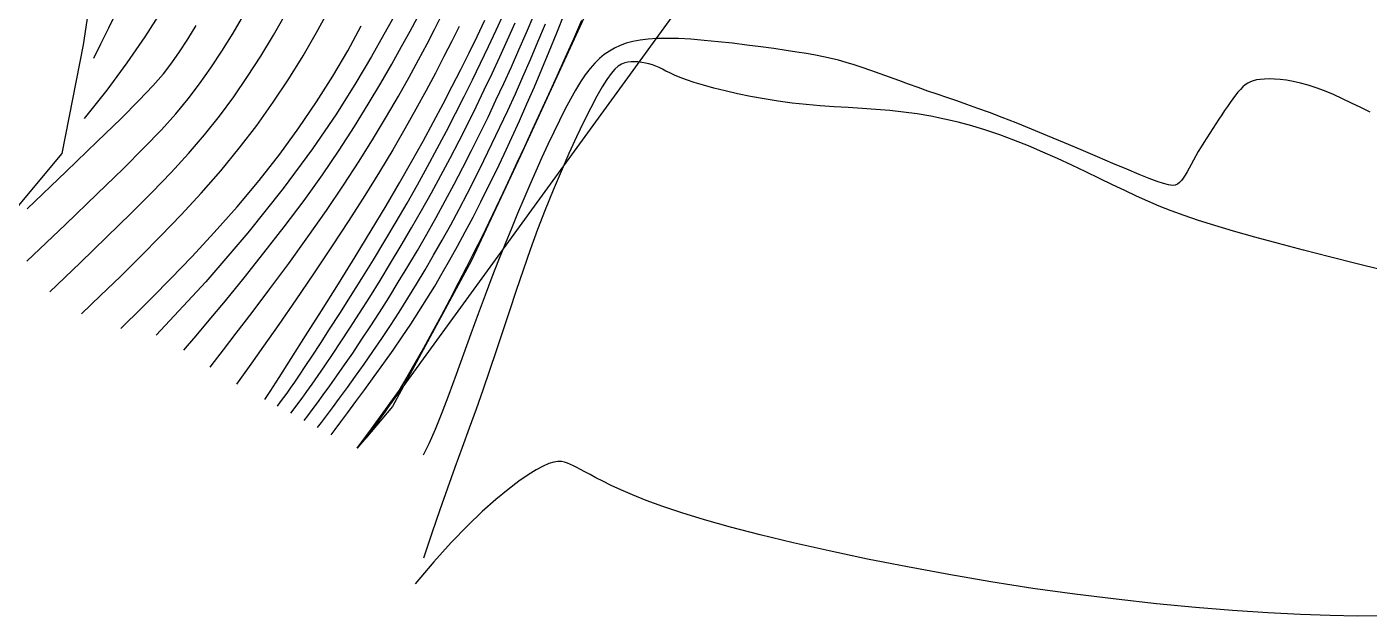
# Model space of a CAD drawing. Header units: metres. Extents: x 241192 to 243928, y 277833 to 281309.
# Drawn here: x 243793 to 243860.5, y 281241.1 to 281270.8 of the extents above; entities that cross this region are included whole.
import ezdxf

# ---------------------------------------------------------------- set-up
doc = ezdxf.new("R2010")
doc.units = ezdxf.units.M
doc.layers.add('TERRAIN_CONTOUR_1M', color=3, linetype='Continuous')
doc.layers.add('TERRAIN_CONTOUR_5M_SUPPLEMENT', color=4, linetype='Continuous')

msp = doc.modelspace()

# ---------------------------------------------------------------- linework, layer by layer
at = {"layer": 'TERRAIN_CONTOUR_1M'}
for points in [[(243821.479, 281272.257, 21), (243817.82, 281264.285, 21), (243815.358, 281259.019, 21), (243811.386, 281251.66, 21), (243810.03, 281250.066, 21), (243848.086, 281302.422, 21)], [(243790.338, 281259.127, 3), (243794.746, 281264.394, 3), (243795.814, 281269.875, 3), (243796.526, 281274.578, 3)], [(243792.972, 281258.974, 7), (243794.912, 281260.829, 7), (243796.51, 281262.365, 7), (243797.816, 281263.636, 7), (243798.877, 281264.695, 7), (243799.744, 281265.597, 7), (243800.464, 281266.396, 7), (243801.088, 281267.147, 7), (243801.663, 281267.902, 7), (243802.23, 281268.707, 7), (243802.794, 281269.561, 7), (243803.351, 281270.457, 7), (243803.897, 281271.385, 7)], [(243794.123, 281257.441, 8), (243795.647, 281258.899, 8), (243797, 281260.2, 8), (243798.201, 281261.373, 8), (243799.272, 281262.445, 8), (243800.233, 281263.444, 8), (243801.105, 281264.398, 8), (243801.908, 281265.335, 8), (243802.664, 281266.282, 8), (243803.389, 281267.261, 8), (243804.086, 281268.271, 8), (243804.753, 281269.305, 8), (243805.39, 281270.355, 8), (243805.994, 281271.414, 8)], [(243795.717, 281256.33, 9), (243796.68, 281257.252, 9), (243797.677, 281258.214, 9), (243798.695, 281259.214, 9), (243799.722, 281260.249, 9), (243800.745, 281261.314, 9), (243801.752, 281262.407, 9), (243802.729, 281263.524, 9), (243803.665, 281264.661, 9), (243804.548, 281265.815, 9), (243805.378, 281266.981, 9), (243806.156, 281268.153, 9), (243806.883, 281269.325, 9), (243807.559, 281270.493, 9), (243808.187, 281271.649, 9)], [(243796.339, 281269.203, 4), (243796.696, 281269.918, 4), (243797.1, 281270.728, 4), (243797.538, 281271.613, 4)], [(243811.452, 281271.289, 11), (243810.95, 281270.387, 11), (243810.322, 281269.277, 11), (243809.535, 281267.951, 11), (243808.555, 281266.405, 11), (243807.345, 281264.635, 11), (243805.868, 281262.638, 11), (243804.091, 281260.41, 11), (243801.976, 281257.946, 11), (243799.487, 281255.244, 11)], [(243800.878, 281254.503, 12), (243801.055, 281254.709, 12), (243801.495, 281255.225, 12), (243802.149, 281256.001, 12), (243802.969, 281256.987, 12), (243803.905, 281258.133, 12), (243804.908, 281259.39, 12), (243805.931, 281260.706, 12), (243806.924, 281262.033, 12), (243807.847, 281263.326, 12), (243808.693, 281264.571, 12), (243809.464, 281265.76, 12), (243810.162, 281266.883, 12), (243810.79, 281267.934, 12), (243811.349, 281268.904, 12), (243811.84, 281269.784, 12), (243812.267, 281270.566, 12), (243812.632, 281271.246, 12)], [(243802.194, 281253.648, 13), (243802.413, 281253.929, 13), (243802.869, 281254.514, 13), (243803.516, 281255.353, 13), (243804.309, 281256.392, 13), (243805.204, 281257.582, 13), (243806.156, 281258.869, 13), (243807.12, 281260.202, 13), (243808.053, 281261.528, 13), (243808.916, 281262.805, 13), (243809.707, 281264.022, 13), (243810.428, 281265.176, 13), (243811.083, 281266.265, 13), (243811.675, 281267.286, 13), (243812.21, 281268.237, 13), (243812.689, 281269.117, 13), (243813.118, 281269.922, 13), (243813.499, 281270.652, 13), (243813.837, 281271.313, 13)], [(243805.583, 281251.678, 16), (243805.745, 281251.893, 16), (243805.903, 281252.105, 16), (243806.068, 281252.329, 16), (243806.249, 281252.583, 16), (243806.456, 281252.881, 16), (243806.7, 281253.239, 16), (243806.99, 281253.672, 16), (243807.337, 281254.198, 16), (243807.748, 281254.826, 16), (243808.214, 281255.546, 16), (243808.725, 281256.343, 16), (243809.27, 281257.203, 16), (243809.837, 281258.109, 16), (243810.415, 281259.046, 16), (243810.994, 281260, 16), (243811.561, 281260.955, 16), (243812.109, 281261.898, 16), (243812.636, 281262.827, 16), (243813.142, 281263.743, 16), (243813.63, 281264.645, 16), (243814.099, 281265.533, 16), (243814.552, 281266.407, 16), (243814.988, 281267.268, 16), (243815.409, 281268.116, 16), (243815.816, 281268.951, 16), (243816.212, 281269.781, 16), (243816.599, 281270.614, 16), (243816.98, 281271.457, 16)], [(243806.934, 281250.957, 18), (243807.116, 281251.198, 18), (243807.339, 281251.494, 18), (243807.599, 281251.844, 18), (243807.895, 281252.246, 18), (243808.223, 281252.7, 18), (243808.581, 281253.203, 18), (243808.965, 281253.754, 18), (243809.375, 281254.351, 18), (243809.805, 281254.993, 18), (243810.254, 281255.675, 18), (243810.717, 281256.392, 18), (243811.19, 281257.14, 18), (243811.669, 281257.914, 18), (243812.151, 281258.709, 18), (243812.632, 281259.52, 18), (243813.108, 281260.343, 18), (243813.575, 281261.174, 18), (243814.034, 281262.011, 18), (243814.483, 281262.852, 18), (243814.924, 281263.696, 18), (243815.355, 281264.543, 18), (243815.776, 281265.39, 18), (243816.187, 281266.236, 18), (243816.589, 281267.081, 18), (243816.981, 281267.923, 18), (243817.366, 281268.77, 18), (243817.747, 281269.627, 18), (243818.125, 281270.501, 18), (243818.505, 281271.399, 18)], [(243820.897, 281271.09, 21), (243820.489, 281270.163, 21), (243820.072, 281269.229, 21), (243819.651, 281268.296, 21), (243819.231, 281267.371, 21), (243818.816, 281266.465, 21), (243818.41, 281265.584, 21), (243818.019, 281264.736, 21), (243817.645, 281263.928, 21), (243817.284, 281263.154, 21), (243816.932, 281262.402, 21), (243816.582, 281261.665, 21), (243816.23, 281260.932, 21), (243815.87, 281260.195, 21), (243815.497, 281259.444, 21), (243815.106, 281258.67, 21), (243814.693, 281257.867, 21), (243814.264, 281257.045, 21), (243813.824, 281256.218, 21), (243813.381, 281255.399, 21), (243812.941, 281254.603, 21), (243812.511, 281253.844, 21), (243812.098, 281253.134, 21), (243811.709, 281252.488, 21), (243809.598, 281249.558, 21), (243811.349, 281251.917, 21), (243811.018, 281251.416, 21), (243810.715, 281250.981, 21), (243810.44, 281250.604, 21), (243810.192, 281250.28, 21), (243809.969, 281250.002, 21), (243809.772, 281249.763, 21), (243809.598, 281249.558, 21)], [(243792.98, 281261.616, 6), (243794.953, 281263.502, 6), (243796.51, 281264.997, 6), (243797.714, 281266.168, 6), (243798.628, 281267.083, 6), (243799.316, 281267.808, 6), (243799.842, 281268.412, 6), (243800.27, 281268.961, 6), (243800.662, 281269.523, 6), (243801.07, 281270.152, 6), (243801.501, 281270.851, 6)], [(243814.731, 281270.788, 14), (243814.366, 281270.057, 14), (243813.968, 281269.277, 14), (243813.538, 281268.45, 14), (243813.071, 281267.571, 14), (243812.561, 281266.637, 14), (243812.003, 281265.646, 14), (243811.391, 281264.592, 14), (243810.721, 281263.473, 14), (243809.986, 281262.285, 14), (243809.182, 281261.024, 14), (243808.31, 281259.697, 14), (243807.404, 281258.348, 14), (243806.504, 281257.03, 14), (243805.651, 281255.796, 14), (243804.887, 281254.701, 14), (243804.251, 281253.798, 14), (243803.785, 281253.14, 14), (243803.53, 281252.78, 14)], [(243806.259, 281251.318, 17), (243806.431, 281251.545, 17), (243806.621, 281251.799, 17), (243806.834, 281252.087, 17), (243807.072, 281252.415, 17), (243807.339, 281252.79, 17), (243807.64, 281253.221, 17), (243807.978, 281253.713, 17), (243808.356, 281254.275, 17), (243808.777, 281254.909, 17), (243809.234, 281255.61, 17), (243809.721, 281256.368, 17), (243810.23, 281257.171, 17), (243810.753, 281258.011, 17), (243811.283, 281258.877, 17), (243811.813, 281259.76, 17), (243812.335, 281260.649, 17), (243812.842, 281261.536, 17), (243813.335, 281262.419, 17), (243813.813, 281263.297, 17), (243814.277, 281264.171, 17), (243814.727, 281265.038, 17), (243815.164, 281265.898, 17), (243815.588, 281266.752, 17), (243815.999, 281267.598, 17), (243816.399, 281268.437, 17), (243816.789, 281269.275, 17), (243817.173, 281270.12, 17), (243817.553, 281270.979, 17)], [(243807.61, 281250.596, 19), (243807.802, 281250.85, 19), (243808.057, 281251.188, 19), (243808.365, 281251.601, 19), (243808.718, 281252.078, 19), (243809.106, 281252.61, 19), (243809.521, 281253.185, 19), (243809.953, 281253.795, 19), (243810.394, 281254.428, 19), (243810.834, 281255.076, 19), (243811.274, 281255.739, 19), (243811.713, 281256.416, 19), (243812.15, 281257.108, 19), (243812.585, 281257.816, 19), (243813.019, 281258.54, 19), (243813.451, 281259.28, 19), (243813.881, 281260.038, 19), (243814.309, 281260.812, 19), (243814.733, 281261.603, 19), (243815.154, 281262.406, 19), (243815.571, 281263.222, 19), (243815.982, 281264.047, 19), (243816.388, 281264.881, 19), (243816.787, 281265.72, 19), (243817.179, 281266.563, 19), (243817.564, 281267.409, 19), (243817.943, 281268.264, 19), (243818.32, 281269.133, 19), (243818.698, 281270.022, 19), (243819.078, 281270.938, 19)], [(243860.605, 281266.483, 22), (243860.134, 281266.715, 22), (243859.666, 281266.943, 22), (243859.203, 281267.16, 22), (243858.749, 281267.364, 22), (243858.308, 281267.548, 22), (243857.883, 281267.708, 22), (243857.477, 281267.84, 22), (243857.091, 281267.946, 22), (243856.727, 281268.027, 22), (243856.386, 281268.086, 22), (243856.069, 281268.126, 22), (243855.777, 281268.148, 22), (243855.512, 281268.156, 22), (243855.274, 281268.15, 22), (243855.065, 281268.133, 22), (243854.881, 281268.105, 22), (243854.717, 281268.064, 22), (243854.57, 281268.009, 22), (243854.436, 281267.939, 22), (243854.31, 281267.854, 22), (243854.189, 281267.751, 22), (243854.068, 281267.63, 22), (243853.945, 281267.49, 22), (243853.817, 281267.333, 22), (243853.686, 281267.16, 22), (243853.552, 281266.974, 22), (243853.414, 281266.775, 22), (243853.273, 281266.566, 22), (243853.128, 281266.349, 22), (243852.98, 281266.125, 22), (243852.829, 281265.897, 22), (243852.677, 281265.664, 22), (243852.525, 281265.43, 22), (243852.374, 281265.195, 22), (243852.226, 281264.962, 22), (243852.083, 281264.73, 22), (243851.947, 281264.502, 22), (243851.818, 281264.278, 22), (243851.698, 281264.062, 22), (243851.587, 281263.854, 22), (243851.482, 281263.657, 22), (243851.382, 281263.475, 22), (243851.285, 281263.309, 22), (243851.191, 281263.161, 22), (243851.097, 281263.035, 22), (243851.002, 281262.932, 22), (243850.903, 281262.856, 22), (243850.788, 281262.81, 22), (243850.642, 281262.796, 22), (243850.451, 281262.82, 22), (243850.202, 281262.883, 22), (243849.881, 281262.99, 22), (243849.473, 281263.145, 22), (243848.965, 281263.349, 22), (243848.349, 281263.605, 22), (243847.641, 281263.904, 22), (243846.866, 281264.233, 22), (243846.045, 281264.582, 22), (243845.203, 281264.939, 22), (243844.362, 281265.291, 22), (243843.546, 281265.629, 22), (243842.778, 281265.94, 22), (243842.076, 281266.215, 22), (243841.435, 281266.457, 22), (243840.845, 281266.673, 22), (243840.297, 281266.867, 22), (243839.782, 281267.046, 22), (243839.288, 281267.215, 22), (243838.807, 281267.38, 22), (243838.329, 281267.546, 22), (243837.845, 281267.718, 22), (243837.359, 281267.895, 22), (243836.874, 281268.073, 22), (243836.395, 281268.248, 22), (243835.925, 281268.419, 22), (243835.468, 281268.581, 22), (243835.029, 281268.732, 22), (243834.613, 281268.868, 22), (243834.219, 281268.988, 22), (243833.84, 281269.094, 22), (243833.463, 281269.188, 22), (243833.076, 281269.274, 22), (243832.667, 281269.354, 22), (243832.225, 281269.432, 22), (243831.737, 281269.51, 22), (243831.191, 281269.593, 22), (243830.581, 281269.681, 22), (243829.918, 281269.772, 22), (243829.219, 281269.863, 22), (243828.501, 281269.949, 22), (243827.781, 281270.028, 22), (243827.075, 281270.097, 22), (243826.401, 281270.15, 22), (243825.775, 281270.185, 22), (243825.21, 281270.199, 22), (243824.704, 281270.191, 22), (243824.251, 281270.162, 22), (243823.844, 281270.112, 22), (243823.478, 281270.042, 22), (243823.146, 281269.951, 22), (243822.843, 281269.84, 22), (243822.561, 281269.709, 22), (243822.296, 281269.558, 22), (243822.043, 281269.384, 22), (243821.799, 281269.181, 22), (243821.56, 281268.946, 22), (243821.324, 281268.674, 22), (243821.087, 281268.361, 22), (243820.845, 281268.002, 22), (243820.595, 281267.593, 22), (243820.334, 281267.132, 22), (243820.063, 281266.622, 22), (243819.783, 281266.067, 22), (243819.495, 281265.474, 22), (243819.201, 281264.848, 22), (243818.902, 281264.193, 22), (243818.599, 281263.515, 22), (243818.293, 281262.819, 22), (243817.986, 281262.109, 22), (243817.676, 281261.38, 22), (243817.362, 281260.627, 22), (243817.043, 281259.846, 22), (243816.717, 281259.03, 22), (243816.383, 281258.174, 22), (243816.041, 281257.273, 22), (243815.688, 281256.321, 22), (243815.325, 281255.319, 22), (243814.955, 281254.29, 22), (243814.586, 281253.265, 22), (243814.221, 281252.271, 22), (243813.868, 281251.34, 22), (243813.531, 281250.499, 22), (243813.216, 281249.78, 22), (243812.928, 281249.211, 22)], [(243861.177, 281258.535, 23), (243859.876, 281258.865, 23), (243858.555, 281259.203, 23), (243857.247, 281259.54, 23), (243855.984, 281259.872, 23), (243854.798, 281260.192, 23), (243853.722, 281260.492, 23), (243852.78, 281260.77, 23), (243851.957, 281261.028, 23), (243851.231, 281261.273, 23), (243850.579, 281261.512, 23), (243849.977, 281261.751, 23), (243849.403, 281261.996, 23), (243848.834, 281262.253, 23), (243848.246, 281262.529, 23), (243847.623, 281262.828, 23), (243846.965, 281263.145, 23), (243846.279, 281263.475, 23), (243845.572, 281263.81, 23), (243844.851, 281264.143, 23), (243844.121, 281264.469, 23), (243843.39, 281264.781, 23), (243842.663, 281265.072, 23), (243841.948, 281265.337, 23), (243841.242, 281265.575, 23), (243840.544, 281265.787, 23), (243839.851, 281265.974, 23), (243839.163, 281266.137, 23), (243838.477, 281266.276, 23), (243837.791, 281266.393, 23), (243837.104, 281266.488, 23), (243836.413, 281266.562, 23), (243835.719, 281266.621, 23), (243835.021, 281266.67, 23), (243834.321, 281266.713, 23), (243833.619, 281266.756, 23), (243832.914, 281266.805, 23), (243832.208, 281266.864, 23), (243831.5, 281266.939, 23), (243830.792, 281267.034, 23), (243830.092, 281267.146, 23), (243829.409, 281267.272, 23), (243828.752, 281267.409, 23), (243828.131, 281267.551, 23), (243827.555, 281267.697, 23), (243827.032, 281267.841, 23), (243826.573, 281267.98, 23), (243826.182, 281268.112, 23), (243825.854, 281268.235, 23), (243825.579, 281268.35, 23), (243825.345, 281268.456, 23), (243825.144, 281268.553, 23), (243824.965, 281268.642, 23), (243824.799, 281268.723, 23), (243824.635, 281268.795, 23), (243824.465, 281268.859, 23), (243824.29, 281268.913, 23), (243824.112, 281268.957, 23), (243823.931, 281268.99, 23), (243823.751, 281269.011, 23), (243823.573, 281269.02, 23), (243823.399, 281269.015, 23), (243823.231, 281268.996, 23), (243823.07, 281268.96, 23), (243822.911, 281268.897, 23), (243822.748, 281268.795, 23), (243822.575, 281268.642, 23), (243822.387, 281268.426, 23), (243822.176, 281268.134, 23), (243821.938, 281267.756, 23), (243821.667, 281267.279, 23), (243821.358, 281266.694, 23), (243821.016, 281266.012, 23), (243820.649, 281265.243, 23), (243820.264, 281264.402, 23), (243819.867, 281263.501, 23), (243819.466, 281262.553, 23), (243819.069, 281261.57, 23), (243818.681, 281260.565, 23), (243818.309, 281259.55, 23), (243817.95, 281258.529, 23), (243817.603, 281257.506, 23), (243817.265, 281256.485, 23), (243816.931, 281255.468, 23), (243816.601, 281254.461, 23), (243816.269, 281253.465, 23), (243815.934, 281252.485, 23), (243815.594, 281251.521, 23), (243815.246, 281250.562, 23), (243814.889, 281249.591, 23), (243814.524, 281248.593, 23), (243814.147, 281247.553, 23), (243813.76, 281246.457, 23), (243813.36, 281245.287, 23), (243812.947, 281244.03, 23)], [(243861.148, 281241.115, 24), (243859.943, 281241.102, 24), (243858.592, 281241.127, 24), (243857.087, 281241.184, 24), (243855.442, 281241.271, 24), (243853.675, 281241.391, 24), (243851.803, 281241.543, 24), (243849.844, 281241.729, 24), (243847.816, 281241.95, 24), (243845.737, 281242.207, 24), (243843.624, 281242.502, 24), (243841.497, 281242.832, 24), (243839.381, 281243.194, 24), (243837.302, 281243.579, 24), (243835.286, 281243.979, 24), (243833.36, 281244.388, 24), (243831.551, 281244.798, 24), (243829.885, 281245.2, 24), (243828.388, 281245.589, 24), (243827.079, 281245.957, 24), (243825.95, 281246.304, 24), (243824.981, 281246.627, 24), (243824.158, 281246.928, 24), (243823.463, 281247.206, 24), (243822.879, 281247.46, 24), (243822.388, 281247.69, 24), (243821.975, 281247.895, 24), (243821.623, 281248.076, 24), (243821.324, 281248.234, 24), (243821.069, 281248.37, 24), (243820.851, 281248.488, 24), (243820.662, 281248.588, 24), (243820.495, 281248.673, 24), (243820.341, 281248.744, 24), (243820.193, 281248.803, 24), (243820.043, 281248.852, 24), (243819.882, 281248.882, 24), (243819.702, 281248.886, 24), (243819.494, 281248.855, 24), (243819.25, 281248.782, 24), (243818.961, 281248.658, 24), (243818.618, 281248.475, 24), (243818.213, 281248.225, 24), (243817.739, 281247.898, 24), (243817.195, 281247.487, 24), (243816.582, 281246.982, 24), (243815.901, 281246.374, 24), (243815.153, 281245.653, 24), (243814.338, 281244.811, 24), (243813.459, 281243.838, 24), (243812.514, 281242.725, 24)]]:
    msp.add_polyline3d(points, dxfattribs=at)
at = {"layer": 'TERRAIN_CONTOUR_5M_SUPPLEMENT'}
for points in [[(243795.879, 281266.161, 5), (243797.009, 281267.593, 5), (243798.021, 281268.965, 5), (243798.923, 281270.28, 5), (243799.729, 281271.537, 5)], [(243804.957, 281252.012, 15), (243805.218, 281252.417, 15), (243805.672, 281253.123, 15), (243806.28, 281254.074, 15), (243807.005, 281255.213, 15), (243807.809, 281256.483, 15), (243808.653, 281257.829, 15), (243809.499, 281259.193, 15), (243810.311, 281260.52, 15), (243811.056, 281261.764, 15), (243811.735, 281262.924, 15), (243812.355, 281264.008, 15), (243812.923, 281265.027, 15), (243813.447, 281265.989, 15), (243813.932, 281266.905, 15), (243814.387, 281267.783, 15), (243814.819, 281268.633, 15), (243815.233, 281269.465, 15), (243815.634, 281270.287, 15), (243816.025, 281271.107, 15)], [(243808.286, 281250.236, 20), (243808.488, 281250.502, 20), (243808.775, 281250.883, 20), (243809.131, 281251.358, 20), (243809.541, 281251.91, 20), (243809.99, 281252.519, 20), (243810.462, 281253.168, 20), (243810.941, 281253.836, 20), (243811.412, 281254.505, 20), (243811.863, 281255.16, 20), (243812.294, 281255.803, 20), (243812.709, 281256.44, 20), (243813.11, 281257.077, 20), (243813.502, 281257.719, 20), (243813.887, 281258.371, 20), (243814.27, 281259.04, 20), (243814.654, 281259.732, 20), (243815.042, 281260.45, 20), (243815.432, 281261.194, 20), (243815.825, 281261.961, 20), (243816.217, 281262.748, 20), (243816.61, 281263.552, 20), (243817, 281264.372, 20), (243817.387, 281265.204, 20), (243817.769, 281266.045, 20), (243818.146, 281266.896, 20), (243818.521, 281267.758, 20), (243818.894, 281268.639, 20), (243819.27, 281269.544, 20), (243819.65, 281270.478, 20), (243820.038, 281271.447, 20)], [(243797.696, 281255.587, 10), (243797.97, 281255.85, 10), (243798.515, 281256.382, 10), (243799.282, 281257.145, 10), (243800.22, 281258.098, 10), (243801.278, 281259.203, 10), (243802.405, 281260.421, 10), (243803.551, 281261.714, 10), (243804.666, 281263.041, 10), (243805.708, 281264.37, 10), (243806.671, 281265.691, 10), (243807.559, 281267.001, 10), (243808.376, 281268.295, 10), (243809.124, 281269.571, 10), (243809.809, 281270.823, 10)]]:
    msp.add_polyline3d(points, dxfattribs=at)

doc.saveas('drawing.dxf')
